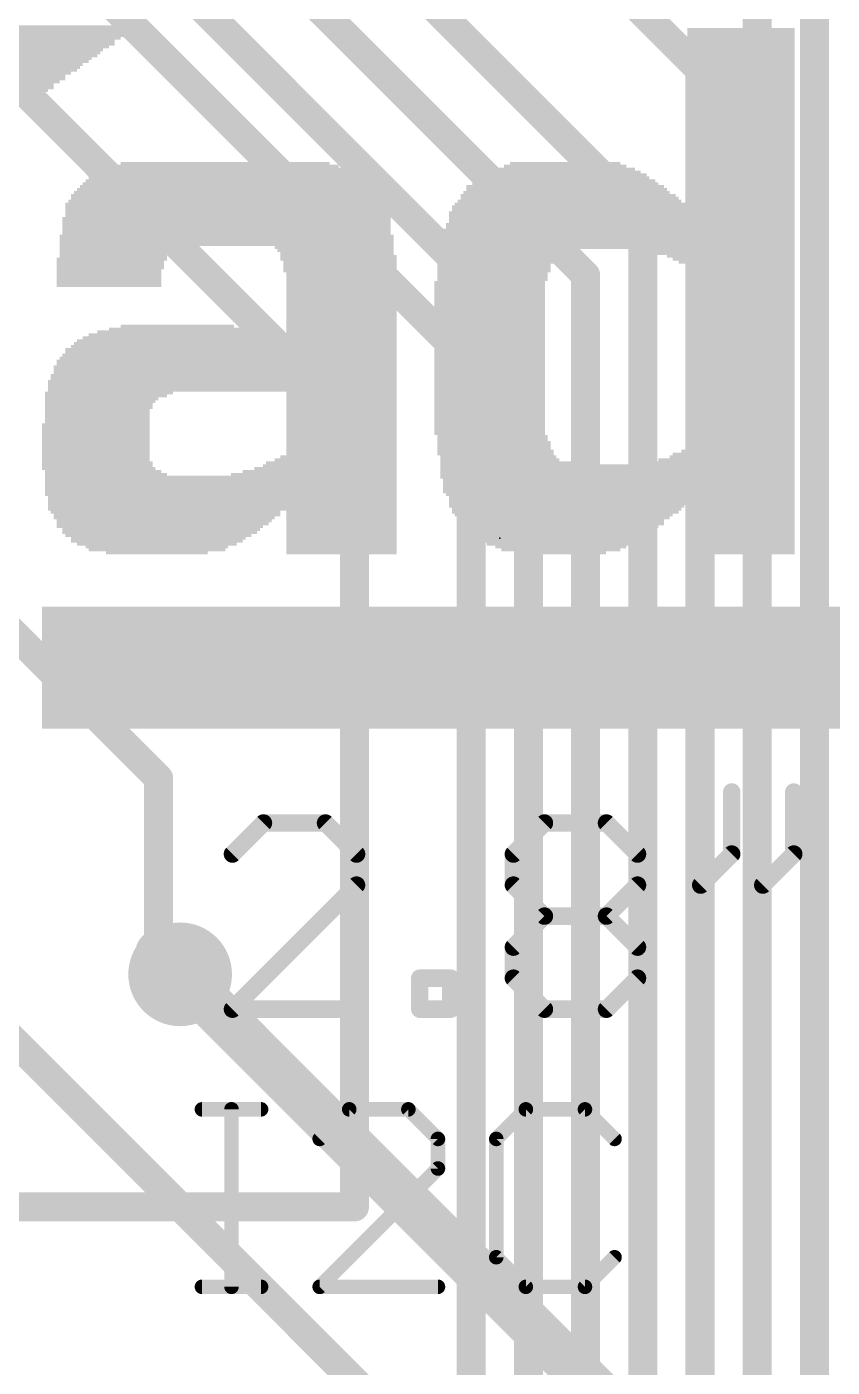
# Model space of a CAD drawing. Extents: x -31.2 to 31.2, y -41.1 to 40.8.
# Drawn here: x -4.13 to 2.91, y -4.7 to 7.01 of the extents above; entities that cross this region are included whole.
import ezdxf

# ---------------------------------------------------------------- set-up
doc = ezdxf.new("R2010")
doc.units = 0
for name, color, linetype in [('1', 12, 'CONTINUOUS'), ('16', 132, 'CONTINUOUS'), ('18', 110, 'CONTINUOUS'), ('21', 40, 'CONTINUOUS'), ('24', 6, 'CONTINUOUS')]:
    doc.layers.add(name, color=color, linetype=linetype)

# ---------------------------------------------------------------- blocks, each defined once
blk = doc.blocks.new('RECT')
blk.add_solid([(-0.5, -0.5), (0.5, -0.5), (-0.5, 0.5), (0.5, 0.5)])
blk = doc.blocks.new('ROUNDV')
at = {"const_width": 0.5}
blk.add_lwpolyline([(0, -0.25, 1), (0, 0.25, 1), (0, -0.25)], format="xyb", dxfattribs=at)

msp = doc.modelspace()

# ---------------------------------------------------------------- linework, layer by layer
at = {"layer": '1'}
for points, const_width in [([(-0.25, 4.06), (-5.461, 9.271)], 0.254), ([(-1.27, 3.556), (-6.858, 9.144)], 0.254), ([(0.25, 4.322), (-4.064, 8.636)], 0.254), ([(0.75, 4.838), (-3.048, 8.636)], 0.254), ([(1.75, 6.632), (-0.254, 8.636)], 0.254), ([(1.25, 5.354), (-1.778, 8.382)], 0.254), ([(2.75, -7.85), (2.75, 7.664)], 0.254), ([(2.25, -7.85), (2.25, 7.148)], 0.254), ([(1.75, -7.85), (1.75, 6.632)], 0.254), ([(1.25, -7.85), (1.25, 5.354)], 0.254), ([(0.75, -7.85), (0.75, 4.838)], 0.254), ([(0.25, -7.85), (0.25, 4.322)], 0.254), ([(-0.25, -7.85), (-0.25, 4.06)], 0.254), ([(-1.27, -3.302), (-1.27, 3.556)], 0.254), ([(-2.982, 0.442), (-4.318, 1.778)], 0.254), ([(-2.982, -1.082), (-2.982, 0.442)], 0.254), ([(-2.982, -1.082), (-2.794, -1.27)], 0.4064), ([(-7.75, -3.302), (-1.27, -3.302)], 0.254)]:
    msp.add_lwpolyline(points, dxfattribs=dict(at, const_width=const_width))
for points, const_width in [([(1.8135, 6.632, 1), (1.6865, 6.632)], 0.127), ([(1.7051, 6.5871, 1), (1.7949, 6.6769)], 0.127), ([(1.3135, 5.354, 1), (1.1865, 5.354)], 0.127), ([(1.2051, 5.3091, 1), (1.2949, 5.3989)], 0.127), ([(0.8135, 4.838, 1), (0.6865, 4.838)], 0.127), ([(0.7051, 4.7931, 1), (0.7949, 4.8829)], 0.127), ([(0.3135, 4.322, 1), (0.1865, 4.322)], 0.127), ([(0.2051, 4.2771, 1), (0.2949, 4.3669)], 0.127), ([(-0.1865, 4.06, 1), (-0.3135, 4.06)], 0.127), ([(-0.2949, 4.0151, 1), (-0.2051, 4.1049)], 0.127), ([(-1.2065, 3.556, 1), (-1.3335, 3.556)], 0.127), ([(-1.3149, 3.5111, 1), (-1.2251, 3.6009)], 0.127), ([(-2.9185, 0.442, 1), (-3.0455, 0.442)], 0.127), ([(-3.0269, 0.3971, 1), (-2.9371, 0.4869)], 0.127), ([(-2.9102, -1.0102, 1), (-3.0538, -1.1538)], 0.2032), ([(-3.0455, -1.082, 1), (-2.9185, -1.082)], 0.127), ([(-2.8658, -1.3418, 1), (-2.7222, -1.1982)], 0.2032), ([(-1.3335, -3.302, 1), (-1.2065, -3.302)], 0.127), ([(-1.27, -3.3655, 1), (-1.27, -3.2385)], 0.127)]:
    msp.add_lwpolyline(points, format="xyb", dxfattribs=dict(at, const_width=const_width))
at = {"layer": '16'}
for points, const_width in [([(3.81, -9.906), (-16.256, 10.16)], 0.254), ([(-2.794, -1.27), (1.778, -5.842)], 0.4064)]:
    msp.add_lwpolyline(points, dxfattribs=dict(at, const_width=const_width))
at = {"layer": '16', "const_width": 0.2032}
msp.add_lwpolyline([(-2.7222, -1.1982, 1), (-2.8658, -1.3418)], format="xyb", dxfattribs=at)
at = {"layer": '21'}
for points, const_width in [([(2.0273, 0.3234), (2.0273, -0.219)], 0.1524), ([(2.5696, 0.3234), (2.5696, -0.219)], 0.1524), ([(-2.0656, 0.0522), (-2.3368, -0.219)], 0.1524), ([(-1.5233, 0.0522), (-2.0656, 0.0522)], 0.1524), ([(-1.2521, -0.219), (-1.5233, 0.0522)], 0.1524), ([(0.1189, -0.219), (0.3901, 0.0522)], 0.1524), ([(0.3901, 0.0522), (0.9324, 0.0522)], 0.1524), ([(0.9324, 0.0522), (1.2036, -0.219)], 0.1524), ([(-1.2521, -0.4901), (-1.2521, -0.219)], 0.1524), ([(0.1189, -0.4901), (0.1189, -0.219)], 0.1524), ([(1.2036, -0.219), (1.2036, -0.4901)], 0.1524), ([(2.0273, -0.219), (1.7561, -0.4901)], 0.1524), ([(2.5696, -0.219), (2.2984, -0.4901)], 0.1524), ([(-2.3368, -1.5748), (-1.2521, -0.4901)], 0.1524), ([(0.3901, -0.7613), (0.1189, -0.4901)], 0.1524), ([(1.2036, -0.4901), (0.9324, -0.7613)], 0.1524), ([(0.1189, -1.0325), (0.3901, -0.7613)], 0.1524), ([(0.3901, -0.7613), (0.9324, -0.7613)], 0.1524), ([(0.9324, -0.7613), (1.2036, -1.0325)], 0.1524), ([(0.1189, -1.3036), (0.1189, -1.0325)], 0.1524), ([(1.2036, -1.0325), (1.2036, -1.3036)], 0.1524), ([(-0.6996, -1.5748), (-0.6996, -1.3036)], 0.1524), ([(-0.6996, -1.3036), (-0.4285, -1.3036)], 0.1524), ([(-0.4285, -1.3036), (-0.4285, -1.5748)], 0.1524), ([(0.3901, -1.5748), (0.1189, -1.3036)], 0.1524), ([(1.2036, -1.3036), (0.9324, -1.5748)], 0.1524), ([(-1.2521, -1.5748), (-2.3368, -1.5748)], 0.1524), ([(-0.4285, -1.5748), (-0.6996, -1.5748)], 0.1524), ([(0.9324, -1.5748), (0.3901, -1.5748)], 0.1524), ([(-2.6035, -2.4498), (-2.0866, -2.4498)], 0.127), ([(-2.345, -4.0005), (-2.345, -2.4498)], 0.127), ([(-1.316, -2.4498), (-1.5744, -2.7082)], 0.127), ([(-0.7991, -2.4498), (-1.316, -2.4498)], 0.127), ([(-0.5406, -2.7082), (-0.7991, -2.4498)], 0.127), ([(0.2276, -2.4498), (-0.0308, -2.7082)], 0.127), ([(0.7445, -2.4498), (0.2276, -2.4498)], 0.127), ([(1.003, -2.7082), (0.7445, -2.4498)], 0.127), ([(-0.5406, -2.9667), (-0.5406, -2.7082)], 0.127), ([(-0.0308, -2.7082), (-0.0308, -3.742)], 0.127), ([(-1.5744, -4.0005), (-0.5406, -2.9667)], 0.127), ([(-0.0308, -3.742), (0.2276, -4.0005)], 0.127), ([(0.7445, -4.0005), (1.003, -3.742)], 0.127), ([(-2.6035, -4.0005), (-2.0866, -4.0005)], 0.127), ([(-0.5406, -4.0005), (-1.5744, -4.0005)], 0.127), ([(0.2276, -4.0005), (0.7445, -4.0005)], 0.127)]:
    msp.add_lwpolyline(points, dxfattribs=dict(at, const_width=const_width))
for points, const_width in [([(2.0654, 0.3234, 1), (1.9892, 0.3234)], 0.0762), ([(2.6077, 0.3234, 1), (2.5315, 0.3234)], 0.0762), ([(-2.0656, 0.0903, 1), (-2.0656, 0.0141)], 0.0762), ([(-2.0387, 0.0252, 1), (-2.0926, 0.0791)], 0.0762), ([(-1.4964, 0.0791, 1), (-1.5502, 0.0252)], 0.0762), ([(-1.5233, 0.0141, 1), (-1.5233, 0.0903)], 0.0762), ([(0.3901, 0.0903, 1), (0.3901, 0.0141)], 0.0762), ([(0.417, 0.0252, 1), (0.3632, 0.0791)], 0.0762), ([(0.9594, 0.0791, 1), (0.9055, 0.0252)], 0.0762), ([(0.9324, 0.0141, 1), (0.9324, 0.0903)], 0.0762), ([(-2.3637, -0.192, 1), (-2.3099, -0.2459)], 0.0762), ([(-1.214, -0.219, 1), (-1.2902, -0.219)], 0.0762), ([(-1.2791, -0.2459, 1), (-1.2252, -0.192)], 0.0762), ([(0.157, -0.219, 1), (0.0808, -0.219)], 0.0762), ([(0.092, -0.192, 1), (0.1459, -0.2459)], 0.0762), ([(1.2417, -0.219, 1), (1.1655, -0.219)], 0.0762), ([(1.1767, -0.2459, 1), (1.2305, -0.192)], 0.0762), ([(1.9892, -0.219, 1), (2.0654, -0.219)], 0.0762), ([(2.0542, -0.2459, 1), (2.0003, -0.192)], 0.0762), ([(2.5315, -0.219, 1), (2.6077, -0.219)], 0.0762), ([(2.5965, -0.2459, 1), (2.5426, -0.192)], 0.0762), ([(-1.2902, -0.4901, 1), (-1.214, -0.4901)], 0.0762), ([(-1.2252, -0.5171, 1), (-1.2791, -0.4632)], 0.0762), ([(0.1459, -0.4632, 1), (0.092, -0.5171)], 0.0762), ([(0.0808, -0.4901, 1), (0.157, -0.4901)], 0.0762), ([(1.1655, -0.4901, 1), (1.2417, -0.4901)], 0.0762), ([(1.2305, -0.5171, 1), (1.1767, -0.4632)], 0.0762), ([(1.7291, -0.4632, 1), (1.783, -0.5171)], 0.0762), ([(2.2715, -0.4632, 1), (2.3254, -0.5171)], 0.0762), ([(0.3901, -0.7232, 1), (0.3901, -0.7994)], 0.0762), ([(0.417, -0.7882, 1), (0.3632, -0.7344)], 0.0762), ([(0.3632, -0.7882, 1), (0.417, -0.7344)], 0.0762), ([(0.9594, -0.7344, 1), (0.9055, -0.7882)], 0.0762), ([(0.9055, -0.7344, 1), (0.9594, -0.7882)], 0.0762), ([(0.9324, -0.7994, 1), (0.9324, -0.7232)], 0.0762), ([(0.157, -1.0325, 1), (0.0808, -1.0325)], 0.0762), ([(0.092, -1.0055, 1), (0.1459, -1.0594)], 0.0762), ([(1.2417, -1.0325, 1), (1.1655, -1.0325)], 0.0762), ([(1.1767, -1.0594, 1), (1.2305, -1.0055)], 0.0762), ([(-0.6615, -1.3036, 1), (-0.7377, -1.3036)], 0.0762), ([(-0.6996, -1.2655, 1), (-0.6996, -1.3417)], 0.0762), ([(-0.3904, -1.3036, 1), (-0.4666, -1.3036)], 0.0762), ([(-0.4285, -1.3417, 1), (-0.4285, -1.2655)], 0.0762), ([(0.1459, -1.2767, 1), (0.092, -1.3306)], 0.0762), ([(0.0808, -1.3036, 1), (0.157, -1.3036)], 0.0762), ([(1.1655, -1.3036, 1), (1.2417, -1.3036)], 0.0762), ([(1.2305, -1.3306, 1), (1.1767, -1.2767)], 0.0762), ([(-2.3368, -1.5367, 1), (-2.3368, -1.6129)], 0.0762), ([(-2.3637, -1.5479, 1), (-2.3099, -1.6017)], 0.0762), ([(-1.2521, -1.6129, 1), (-1.2521, -1.5367)], 0.0762), ([(-0.6996, -1.5367, 1), (-0.6996, -1.6129)], 0.0762), ([(-0.4285, -1.6129, 1), (-0.4285, -1.5367)], 0.0762), ([(0.3901, -1.5367, 1), (0.3901, -1.6129)], 0.0762), ([(0.3632, -1.6017, 1), (0.417, -1.5479)], 0.0762), ([(0.9055, -1.5479, 1), (0.9594, -1.6017)], 0.0762), ([(0.9324, -1.6129, 1), (0.9324, -1.5367)], 0.0762), ([(-0.7377, -1.5748, 1), (-0.6615, -1.5748)], 0.0762), ([(-0.4666, -1.5748, 1), (-0.3904, -1.5748)], 0.0762), ([(-2.6035, -2.418, 1), (-2.6035, -2.4815)], 0.0635), ([(-2.3133, -2.4498, 1), (-2.3768, -2.4498)], 0.0635), ([(-2.0866, -2.4815, 1), (-2.0866, -2.418)], 0.0635), ([(-1.316, -2.418, 1), (-1.316, -2.4815)], 0.0635), ([(-1.2935, -2.4722, 1), (-1.3384, -2.4273)], 0.0635), ([(-0.7766, -2.4273, 1), (-0.8215, -2.4722)], 0.0635), ([(-0.7991, -2.4815, 1), (-0.7991, -2.418)], 0.0635), ([(0.2276, -2.418, 1), (0.2276, -2.4815)], 0.0635), ([(0.2501, -2.4722, 1), (0.2052, -2.4273)], 0.0635), ([(0.767, -2.4273, 1), (0.7221, -2.4722)], 0.0635), ([(0.7445, -2.4815, 1), (0.7445, -2.418)], 0.0635), ([(-1.5969, -2.6858, 1), (-1.552, -2.7307)], 0.0635), ([(-0.5089, -2.7082, 1), (-0.5724, -2.7082)], 0.0635), ([(-0.5631, -2.7307, 1), (-0.5182, -2.6858)], 0.0635), ([(0.0009, -2.7082, 1), (-0.0626, -2.7082)], 0.0635), ([(-0.0533, -2.6858, 1), (-0.0084, -2.7307)], 0.0635), ([(0.9805, -2.7307, 1), (1.0254, -2.6858)], 0.0635), ([(-0.5182, -2.9891, 1), (-0.5631, -2.9442)], 0.0635), ([(-0.5724, -2.9667, 1), (-0.5089, -2.9667)], 0.0635), ([(-0.0626, -3.742, 1), (0.0009, -3.742)], 0.0635), ([(-0.0084, -3.7196, 1), (-0.0533, -3.7645)], 0.0635), ([(1.0254, -3.7645, 1), (0.9805, -3.7196)], 0.0635), ([(-2.6035, -3.9688, 1), (-2.6035, -4.0323)], 0.0635), ([(-2.3768, -4.0005, 1), (-2.3133, -4.0005)], 0.0635), ([(-2.0866, -4.0323, 1), (-2.0866, -3.9688)], 0.0635), ([(-1.5969, -3.978, 1), (-1.552, -4.023)], 0.0635), ([(-1.5744, -3.9688, 1), (-1.5744, -4.0323)], 0.0635), ([(-0.5406, -4.0323, 1), (-0.5406, -3.9688)], 0.0635), ([(0.2276, -3.9688, 1), (0.2276, -4.0323)], 0.0635), ([(0.2052, -4.023, 1), (0.2501, -3.978)], 0.0635), ([(0.7221, -3.978, 1), (0.767, -4.023)], 0.0635), ([(0.7445, -4.0323, 1), (0.7445, -3.9688)], 0.0635)]:
    msp.add_lwpolyline(points, format="xyb", dxfattribs=dict(at, const_width=const_width))
at = {"layer": '24'}
msp.add_point((0, 2.54), dxfattribs=at)

# ---------------------------------------------------------------- block references
at = {"layer": '18', "xscale": 0.9064, "yscale": 0.9064}
msp.add_blockref('ROUNDV', (-2.794, -1.27), dxfattribs=at)
msp.add_blockref('ROUNDV', (-2.794, -1.27), dxfattribs=at)
at = {"layer": '21', "yscale": 0.0254}
for p, xscale in [((-6.7183, 7.0104), 7.112), ((-6.7183, 6.985), 7.0104), ((-6.6929, 6.9596), 6.858), ((-6.6802, 6.9342), 6.8326), ((-6.6548, 6.9088), 6.6802), ((2.1082, 6.985), 0.9398), ((2.1082, 6.9596), 0.9398), ((2.1082, 6.9342), 0.9398), ((2.1082, 6.9088), 0.9398), ((-6.6167, 6.8834), 6.5024), ((-6.5659, 6.858), 6.4008), ((-5.6261, 6.8326), 4.4196), ((-5.6261, 6.8072), 4.318), ((-5.6261, 6.7818), 4.2672), ((2.1082, 6.8834), 0.9398), ((2.1082, 6.858), 0.9398), ((2.1082, 6.8326), 0.9398), ((2.1082, 6.8072), 0.9398), ((2.1082, 6.7818), 0.9398), ((-5.6388, 6.7564), 4.2418), ((-5.334, 6.731), 3.5306), ((-5.3213, 6.7056), 3.4544), ((-5.3213, 6.6802), 3.3528), ((2.1082, 6.7564), 0.9398), ((2.1082, 6.731), 0.9398), ((2.1082, 6.7056), 0.9398), ((2.1082, 6.6802), 0.9398), ((-5.3086, 6.6548), 3.2766), ((-5.3213, 6.6294), 3.2512), ((-5.3213, 6.604), 3.1496), ((-5.334, 6.5786), 3.0734), ((-5.334, 6.5532), 3.0734), ((2.1082, 6.6548), 0.9398), ((2.1082, 6.6294), 0.9398), ((2.1082, 6.604), 0.9398), ((2.1082, 6.5786), 0.9398), ((2.1082, 6.5532), 0.9398), ((-5.334, 6.5278), 2.9718), ((-5.3467, 6.5024), 2.8956), ((-5.3467, 6.477), 2.8956), ((-5.3594, 6.4516), 2.8194), ((2.1082, 6.5278), 0.9398), ((2.1082, 6.5024), 0.9398), ((2.1082, 6.477), 0.9398), ((2.1082, 6.4516), 0.9398), ((-5.3848, 6.4262), 2.7178), ((-5.3848, 6.4008), 2.7178), ((-5.4102, 6.3754), 2.6162), ((2.1082, 6.4262), 0.9398), ((2.1082, 6.4008), 0.9398), ((2.1082, 6.3754), 0.9398), ((2.1082, 6.35), 0.9398), ((2.1082, 6.3246), 0.9398), ((2.1082, 6.2992), 0.9398), ((2.1082, 6.2738), 0.9398), ((2.1082, 6.2484), 0.9398), ((2.1082, 6.223), 0.9398), ((2.1082, 6.1976), 0.9398), ((2.1082, 6.1722), 0.9398), ((2.1082, 6.1468), 0.9398), ((2.1082, 6.1214), 0.9398), ((2.1082, 6.096), 0.9398), ((2.1082, 6.0706), 0.9398), ((2.1082, 6.0452), 0.9398), ((2.1082, 6.0198), 0.9398), ((2.1082, 5.9944), 0.9398), ((2.1082, 5.969), 0.9398), ((2.1082, 5.9436), 0.9398), ((2.1082, 5.9182), 0.9398), ((2.1082, 5.8928), 0.9398), ((2.1082, 5.8674), 0.9398), ((-2.4003, 5.7404), 2.286), ((-2.4003, 5.7658), 2.1844), ((-2.4003, 5.7912), 1.9812), ((-2.4003, 5.8166), 1.8288), ((0.5588, 5.7404), 1.3462), ((0.5588, 5.7658), 1.2446), ((0.5715, 5.7912), 1.0668), ((0.5715, 5.8166), 0.9652), ((2.1082, 5.842), 0.9398), ((2.1082, 5.8166), 0.9398), ((2.1082, 5.7912), 0.9398), ((2.1082, 5.7658), 0.9398), ((2.1082, 5.7404), 0.9398), ((-2.3876, 5.6134), 2.5654), ((-2.3876, 5.6388), 2.5146), ((-2.3876, 5.6642), 2.4638), ((-2.3876, 5.6896), 2.413), ((-2.3876, 5.715), 2.3622), ((0.5715, 5.6134), 1.7272), ((0.5715, 5.6388), 1.6256), ((0.5715, 5.6642), 1.5748), ((0.5588, 5.6896), 1.4986), ((0.5715, 5.715), 1.4224), ((2.1082, 5.715), 0.9398), ((2.1082, 5.6896), 0.9398), ((2.1082, 5.6642), 0.9398), ((2.1082, 5.6388), 0.9398), ((2.1082, 5.6134), 0.9398), ((-2.3876, 5.5372), 2.7178), ((-2.3876, 5.5118), 2.7178), ((-2.3876, 5.5626), 2.667), ((-2.3876, 5.588), 2.6162), ((0.5969, 5.5372), 1.8796), ((0.6096, 5.5118), 1.905), ((0.5842, 5.5626), 1.8034), ((0.5842, 5.588), 1.7526), ((2.1082, 5.588), 0.9398), ((2.1082, 5.5626), 0.9398), ((2.1082, 5.5372), 0.9398), ((2.1082, 5.5118), 0.9398), ((-2.3876, 5.461), 2.8194), ((-2.3876, 5.4356), 2.8194), ((-2.3876, 5.4102), 2.8194), ((-2.3876, 5.3848), 2.8194), ((-2.3876, 5.4864), 2.7686), ((1.0668, 5.3848), 3.0226), ((1.0795, 5.4356), 2.9972), ((1.0795, 5.4102), 2.9972), ((1.0922, 5.461), 2.9718), ((0.6096, 5.4864), 1.9558), ((2.1082, 5.4864), 0.9398), ((-2.3876, 5.334), 2.8702), ((-2.3876, 5.3086), 2.8702), ((-2.3876, 5.2832), 2.8702), ((-2.3876, 5.2578), 2.8702), ((-2.3749, 5.3594), 2.8448), ((1.0541, 5.2832), 3.048), ((1.0541, 5.2578), 3.048), ((1.0668, 5.3594), 3.0226), ((1.0668, 5.334), 3.0226), ((1.0668, 5.3086), 3.0226), ((-2.3876, 5.1816), 2.921), ((-2.3876, 5.1562), 2.921), ((-2.3876, 5.2324), 2.8702), ((-2.3876, 5.207), 2.8702), ((1.0414, 5.2324), 3.0734), ((1.0414, 5.207), 3.0734), ((1.0414, 5.1816), 3.0734), ((1.0414, 5.1562), 3.0734), ((-2.3876, 5.1308), 2.921), ((-2.3876, 5.1054), 2.921), ((-3.3528, 5.08), 0.9906), ((-3.3528, 5.0546), 0.9906), ((-3.3782, 5.0292), 0.9398), ((-1.4478, 5.08), 1.0414), ((-1.4351, 5.0546), 1.016), ((-1.4224, 5.0292), 0.9906), ((1.0287, 5.1054), 3.0988), ((1.0287, 5.08), 3.0988), ((0.0889, 5.0546), 1.2192), ((0.0127, 5.0292), 1.0668), ((1.0414, 5.1308), 3.0734), ((1.8923, 5.0546), 1.3716), ((1.9685, 5.0292), 1.2192), ((-3.3909, 4.9784), 0.9652), ((-3.4036, 4.953), 0.9398), ((-3.4036, 4.9276), 0.9398), ((-3.3782, 5.0038), 0.9398), ((-1.4097, 5.0038), 1.016), ((-1.4097, 4.9784), 1.016), ((-1.397, 4.953), 0.9906), ((-1.397, 4.9276), 0.9906), ((-0.0508, 4.9276), 0.9906), ((0, 5.0038), 1.0414), ((-0.0127, 4.9784), 1.016), ((-0.0254, 4.953), 0.9906), ((2.0193, 5.0038), 1.1176), ((2.0447, 4.9784), 1.0668), ((2.0701, 4.953), 1.016), ((2.1082, 4.9276), 0.9398), ((-3.4036, 4.9022), 0.9398), ((-3.4163, 4.8768), 0.9144), ((-3.4163, 4.8514), 0.9144), ((-3.4163, 4.826), 0.9144), ((-3.4163, 4.8006), 0.9144), ((-1.397, 4.9022), 0.9906), ((-1.397, 4.8768), 0.9906), ((-1.3843, 4.8514), 0.9652), ((-1.3843, 4.826), 0.9652), ((-1.3843, 4.8006), 0.9652), ((-0.0508, 4.9022), 0.9906), ((-0.0508, 4.8768), 0.9906), ((-0.0635, 4.8514), 0.9652), ((-0.0635, 4.826), 0.9652), ((-0.0635, 4.8006), 0.9652), ((2.1082, 4.9022), 0.9398), ((2.1082, 4.8768), 0.9398), ((2.1082, 4.8514), 0.9398), ((2.1082, 4.826), 0.9398), ((2.1082, 4.8006), 0.9398), ((-3.4163, 4.7752), 0.9144), ((-3.4163, 4.7498), 0.9144), ((-1.3843, 4.7752), 0.9652), ((-1.3843, 4.7498), 0.9652), ((-1.3843, 4.7244), 0.9652), ((-1.3843, 4.699), 0.9652), ((-1.3843, 4.6736), 0.9652), ((-0.0889, 4.7752), 0.9652), ((-0.0889, 4.7498), 0.9652), ((-0.0889, 4.7244), 0.9652), ((-0.0889, 4.699), 0.9652), ((-0.0889, 4.6736), 0.9652), ((2.1082, 4.7752), 0.9398), ((2.1082, 4.7498), 0.9398), ((2.1082, 4.7244), 0.9398), ((2.1082, 4.699), 0.9398), ((2.1082, 4.6736), 0.9398), ((-1.3843, 4.6482), 0.9652), ((-1.3843, 4.6228), 0.9652), ((-1.3843, 4.5974), 0.9652), ((-1.3843, 4.572), 0.9652), ((-0.0889, 4.6482), 0.9652), ((-0.0889, 4.6228), 0.9652), ((-0.0889, 4.5974), 0.9652), ((-0.0889, 4.572), 0.9652), ((2.1082, 4.6482), 0.9398), ((2.1082, 4.6228), 0.9398), ((2.1082, 4.5974), 0.9398), ((2.1082, 4.572), 0.9398), ((-1.3843, 4.5466), 0.9652), ((-1.3843, 4.5212), 0.9652), ((-1.3843, 4.4958), 0.9652), ((-1.3843, 4.4704), 0.9652), ((-1.3843, 4.445), 0.9652), ((-0.0889, 4.5466), 0.9652), ((-0.0889, 4.5212), 0.9652), ((-0.0889, 4.4958), 0.9652), ((-0.0889, 4.4704), 0.9652), ((-0.0889, 4.445), 0.9652), ((2.1082, 4.5466), 0.9398), ((2.1082, 4.5212), 0.9398), ((2.1082, 4.4958), 0.9398), ((2.1082, 4.4704), 0.9398), ((2.1082, 4.445), 0.9398), ((-2.7559, 4.3434), 1.524), ((-2.8067, 4.3688), 1.2192), ((-2.8194, 4.3942), 0.9906), ((-1.3843, 4.4196), 0.9652), ((-1.3843, 4.3942), 0.9652), ((-1.3843, 4.3688), 0.9652), ((-1.3843, 4.3434), 0.9652), ((-0.0889, 4.4196), 0.9652), ((-0.0889, 4.3942), 0.9652), ((-0.0889, 4.3688), 0.9652), ((-0.0889, 4.3434), 0.9652), ((2.1082, 4.4196), 0.9398), ((2.1082, 4.3942), 0.9398), ((2.1082, 4.3688), 0.9398), ((2.1082, 4.3434), 0.9398), ((-2.3241, 4.2164), 2.8448), ((-2.3114, 4.2418), 2.8194), ((-2.2987, 4.2672), 2.794), ((-2.2733, 4.2926), 2.7432), ((-2.2479, 4.318), 2.6924), ((-0.0889, 4.318), 0.9652), ((-0.0889, 4.2926), 0.9652), ((-0.0889, 4.2672), 0.9652), ((-0.0889, 4.2418), 0.9652), ((-0.0889, 4.2164), 0.9652), ((2.1082, 4.318), 0.9398), ((2.1082, 4.2926), 0.9398), ((2.1082, 4.2672), 0.9398), ((2.1082, 4.2418), 0.9398), ((2.1082, 4.2164), 0.9398), ((-2.3876, 4.0894), 2.9718), ((-2.3749, 4.1148), 2.9464), ((-2.3622, 4.1402), 2.921), ((-2.3495, 4.191), 2.8956), ((-2.3495, 4.1656), 2.8956), ((-0.0889, 4.191), 0.9652), ((-0.0889, 4.1656), 0.9652), ((-0.0889, 4.1402), 0.9652), ((-0.0889, 4.1148), 0.9652), ((-0.0889, 4.0894), 0.9652), ((2.1082, 4.191), 0.9398), ((2.1082, 4.1656), 0.9398), ((2.1082, 4.1402), 0.9398), ((2.1082, 4.1148), 0.9398), ((2.1082, 4.0894), 0.9398), ((-2.4003, 4.0386), 2.9972), ((-2.4003, 4.0132), 2.9972), ((-2.4003, 3.9878), 2.9972), ((-2.3876, 4.064), 2.9718), ((-0.0889, 4.064), 0.9652), ((-0.0889, 4.0386), 0.9652), ((-0.0889, 4.0132), 0.9652), ((-0.0889, 3.9878), 0.9652), ((2.1082, 4.064), 0.9398), ((2.1082, 4.0386), 0.9398), ((2.1082, 4.0132), 0.9398), ((2.1082, 3.9878), 0.9398), ((-2.4257, 3.9116), 3.048), ((-2.4257, 3.8862), 3.048), ((-2.4257, 3.8608), 3.048), ((-2.413, 3.9624), 3.0226), ((-2.413, 3.937), 3.0226), ((-0.0889, 3.9624), 0.9652), ((-0.0889, 3.937), 0.9652), ((-0.0889, 3.9116), 0.9652), ((-0.0889, 3.8862), 0.9652), ((-0.0889, 3.8608), 0.9652), ((2.1082, 3.9624), 0.9398), ((2.1082, 3.937), 0.9398), ((2.1082, 3.9116), 0.9398), ((2.1082, 3.8862), 0.9398), ((2.1082, 3.8608), 0.9398), ((-3.4163, 3.81), 1.1176), ((-3.4417, 3.7846), 1.0668), ((-3.4798, 3.7592), 0.9906), ((-2.4257, 3.8354), 3.048), ((-1.3843, 3.81), 0.9652), ((-1.3843, 3.7846), 0.9652), ((-1.3843, 3.7592), 0.9652), ((-0.0889, 3.8354), 0.9652), ((-0.0889, 3.81), 0.9652), ((-0.0889, 3.7846), 0.9652), ((-0.0889, 3.7592), 0.9652), ((2.1082, 3.8354), 0.9398), ((2.1082, 3.81), 0.9398), ((2.1082, 3.7846), 0.9398), ((2.1082, 3.7592), 0.9398), ((-3.4925, 3.7338), 0.9652), ((-3.5052, 3.7084), 0.9398), ((-3.5052, 3.683), 0.9398), ((-3.5179, 3.6576), 0.9144), ((-3.5179, 3.6322), 0.9144), ((-1.3843, 3.7338), 0.9652), ((-1.3843, 3.7084), 0.9652), ((-1.3843, 3.683), 0.9652), ((-1.3843, 3.6576), 0.9652), ((-1.3843, 3.6322), 0.9652), ((-0.0889, 3.7338), 0.9652), ((-0.0889, 3.7084), 0.9652), ((-0.0889, 3.683), 0.9652), ((-0.0889, 3.6576), 0.9652), ((-0.0889, 3.6322), 0.9652), ((2.1082, 3.7338), 0.9398), ((2.1082, 3.7084), 0.9398), ((2.1082, 3.683), 0.9398), ((2.1082, 3.6576), 0.9398), ((2.1082, 3.6322), 0.9398), ((-3.5306, 3.5306), 0.9398), ((-3.5306, 3.5052), 0.9398), ((-3.5179, 3.6068), 0.9144), ((-3.5179, 3.5814), 0.9144), ((-3.5179, 3.556), 0.9144), ((-1.3843, 3.6068), 0.9652), ((-1.3843, 3.5814), 0.9652), ((-1.3843, 3.556), 0.9652), ((-1.3843, 3.5306), 0.9652), ((-1.3843, 3.5052), 0.9652), ((-0.0889, 3.6068), 0.9652), ((-0.0889, 3.5814), 0.9652), ((-0.0889, 3.556), 0.9652), ((-0.0889, 3.5306), 0.9652), ((-0.0889, 3.5052), 0.9652), ((2.1082, 3.6068), 0.9398), ((2.1082, 3.5814), 0.9398), ((2.1082, 3.556), 0.9398), ((2.1082, 3.5306), 0.9398), ((2.1082, 3.5052), 0.9398), ((-3.5306, 3.4798), 0.9398), ((-3.5306, 3.4544), 0.9398), ((-3.5306, 3.429), 0.9398), ((-3.5306, 3.4036), 0.9398), ((-1.3843, 3.4798), 0.9652), ((-1.3843, 3.4544), 0.9652), ((-1.3843, 3.429), 0.9652), ((-1.3843, 3.4036), 0.9652), ((-0.0889, 3.4798), 0.9652), ((-0.0889, 3.4544), 0.9652), ((-0.0635, 3.429), 0.9652), ((-0.0635, 3.4036), 0.9652), ((2.1082, 3.4798), 0.9398), ((2.1082, 3.4544), 0.9398), ((2.1082, 3.429), 0.9398), ((2.1082, 3.4036), 0.9398), ((-3.5306, 3.3782), 0.9398), ((-3.5306, 3.3528), 0.9398), ((-3.5306, 3.3274), 0.9398), ((-3.5306, 3.302), 0.9398), ((-3.5306, 3.2766), 0.9398), ((-1.3843, 3.3782), 0.9652), ((-1.3843, 3.3528), 0.9652), ((-1.3843, 3.3274), 0.9652), ((-1.3843, 3.302), 0.9652), ((-1.3843, 3.2766), 0.9652), ((-0.0508, 3.3782), 0.9906), ((-0.0508, 3.3528), 0.9906), ((-0.0508, 3.3274), 0.9906), ((-0.0381, 3.302), 1.016), ((-0.0381, 3.2766), 1.016), ((2.0447, 3.2766), 1.0668), ((2.0828, 3.302), 0.9906), ((2.1082, 3.3782), 0.9398), ((2.1082, 3.3528), 0.9398), ((2.1082, 3.3274), 0.9398), ((-3.5306, 3.2512), 0.9398), ((-3.5306, 3.2258), 0.9398), ((-3.5179, 3.2004), 0.9652), ((-3.5179, 3.175), 0.9652), ((-3.5052, 3.1496), 0.9906), ((-1.524, 3.1496), 1.2446), ((-1.4859, 3.175), 1.1684), ((-1.4732, 3.2004), 1.143), ((-1.4351, 3.2258), 1.0668), ((-1.4097, 3.2512), 1.016), ((-0.0127, 3.2512), 1.016), ((0, 3.2258), 1.0414), ((0.0508, 3.2004), 1.143), ((1.0287, 3.175), 3.0988), ((1.0287, 3.1496), 3.0988), ((1.9177, 3.2004), 1.3208), ((1.9812, 3.2258), 1.1938), ((2.032, 3.2512), 1.0922), ((-3.4671, 3.1242), 1.016), ((-3.4417, 3.0988), 1.0668), ((-2.4384, 3.0734), 3.0734), ((-2.4384, 3.048), 3.0734), ((-1.6256, 3.0988), 1.4478), ((-1.5748, 3.1242), 1.3462), ((1.0287, 3.1242), 3.0988), ((1.0287, 3.0988), 3.0988), ((1.0287, 3.0734), 3.0988), ((1.0414, 3.048), 3.0734), ((-2.4384, 3.0226), 3.0734), ((-2.4384, 2.9972), 3.0734), ((-2.4384, 2.9718), 3.0734), ((-2.4384, 2.9464), 3.0734), ((-2.4384, 2.921), 3.0734), ((1.0414, 3.0226), 3.0734), ((1.0414, 2.9972), 3.0734), ((1.0414, 2.9718), 3.0734), ((1.0414, 2.9464), 3.0734), ((1.0541, 2.921), 3.048), ((-2.4257, 2.8956), 3.048), ((-2.4257, 2.8702), 3.048), ((-2.4257, 2.8448), 3.048), ((-2.4257, 2.8194), 3.048), ((1.0668, 2.8956), 3.0226), ((1.0668, 2.8702), 3.0226), ((1.0668, 2.8448), 3.0226), ((0.5842, 2.8194), 2.0574), ((2.1082, 2.8194), 0.9398), ((-2.4257, 2.794), 3.048), ((-2.921, 2.7686), 2.0066), ((-2.9083, 2.7432), 1.9812), ((-2.9337, 2.7178), 1.9304), ((-2.9337, 2.6924), 1.8796), ((-1.3843, 2.7686), 0.9652), ((-1.3843, 2.7432), 0.9652), ((-1.3843, 2.7178), 0.9652), ((-1.3843, 2.6924), 0.9652), ((0.5842, 2.794), 2.0066), ((0.5715, 2.7686), 1.9812), ((0.5588, 2.7432), 1.905), ((0.5588, 2.7178), 1.8542), ((0.5461, 2.6924), 1.778), ((2.1082, 2.794), 0.9398), ((2.1082, 2.7686), 0.9398), ((2.1082, 2.7432), 0.9398), ((2.1082, 2.7178), 0.9398), ((2.1082, 2.6924), 0.9398), ((-2.9464, 2.667), 1.8542), ((-2.9718, 2.6416), 1.8034), ((-2.9591, 2.6162), 1.7272), ((-2.9718, 2.5908), 1.7018), ((-2.9845, 2.5654), 1.6256), ((-1.3843, 2.667), 0.9652), ((-1.3843, 2.6416), 0.9652), ((-1.3843, 2.6162), 0.9652), ((-1.3843, 2.5908), 0.9652), ((-1.3843, 2.5654), 0.9652), ((0.5461, 2.667), 1.778), ((0.5334, 2.6416), 1.7018), ((0.5334, 2.6162), 1.651), ((0.5334, 2.5908), 1.6002), ((0.5207, 2.5654), 1.524), ((2.1082, 2.667), 0.9398), ((2.1082, 2.6416), 0.9398), ((2.1082, 2.6162), 0.9398), ((2.1082, 2.5908), 0.9398), ((2.1082, 2.5654), 0.9398), ((-2.9845, 2.54), 1.524), ((-2.9972, 2.5146), 1.4986), ((-2.9972, 2.4892), 1.397), ((-2.9972, 2.4638), 1.2446), ((-1.3843, 2.54), 0.9652), ((-1.3843, 2.5146), 0.9652), ((-1.3843, 2.4892), 0.9652), ((-1.3843, 2.4638), 0.9652), ((0.5207, 2.54), 1.4224), ((0.508, 2.5146), 1.397), ((0.5207, 2.4892), 1.27), ((0.5334, 2.4638), 1.143), ((2.1082, 2.54), 0.9398), ((2.1082, 2.5146), 0.9398), ((2.1082, 2.4892), 0.9398), ((2.1082, 2.4638), 0.9398), ((-2.9972, 2.4384), 1.1938), ((-2.9972, 2.413), 0.889), ((-1.3843, 2.4384), 0.9652), ((-1.3843, 2.413), 0.9652), ((0.5334, 2.4384), 1.0414), ((0.5588, 2.413), 0.7366), ((2.1082, 2.4384), 0.9398), ((2.1082, 2.413), 0.9398), ((6.604, 1.9304), 21.209), ((6.604, 1.905), 21.209), ((6.604, 1.8796), 21.209), ((6.604, 1.8542), 21.209), ((6.604, 1.8288), 21.209), ((6.604, 1.8034), 21.209), ((1.1811, 1.778), 10.3632), ((1.1811, 1.7526), 10.3632), ((1.1811, 1.7272), 10.3632), ((1.1811, 1.7018), 10.3632), ((1.1811, 1.6764), 10.3632), ((1.1811, 1.651), 10.3632), ((1.1811, 1.6256), 10.3632), ((1.1811, 1.6002), 10.3632), ((1.1811, 1.5748), 10.3632), ((1.1811, 1.5494), 10.3632), ((1.1811, 1.524), 10.3632), ((1.1811, 1.4986), 10.3632), ((1.1811, 1.4732), 10.3632), ((1.1811, 1.4478), 10.3632), ((1.1811, 1.4224), 10.3632), ((1.1811, 1.397), 10.3632), ((1.1811, 1.3716), 10.3632), ((1.1811, 1.3462), 10.3632), ((1.1811, 1.3208), 10.3632), ((1.1811, 1.2954), 10.3632), ((1.1811, 1.27), 10.3632), ((1.1811, 1.2446), 10.3632), ((1.1811, 1.2192), 10.3632), ((1.1811, 1.1938), 10.3632), ((1.1811, 1.1684), 10.3632), ((1.1811, 1.143), 10.3632), ((1.1811, 1.1176), 10.3632), ((1.1811, 1.0922), 10.3632), ((1.1811, 1.0668), 10.3632), ((1.1811, 1.0414), 10.3632), ((1.1811, 1.016), 10.3632), ((1.1811, 0.9906), 10.3632), ((1.1811, 0.9652), 10.3632), ((1.1811, 0.9398), 10.3632), ((1.1811, 0.9144), 10.3632), ((1.1811, 0.889), 10.3632)]:
    msp.add_blockref('RECT', p, dxfattribs=dict(at, xscale=xscale))

doc.saveas('drawing.dxf')
